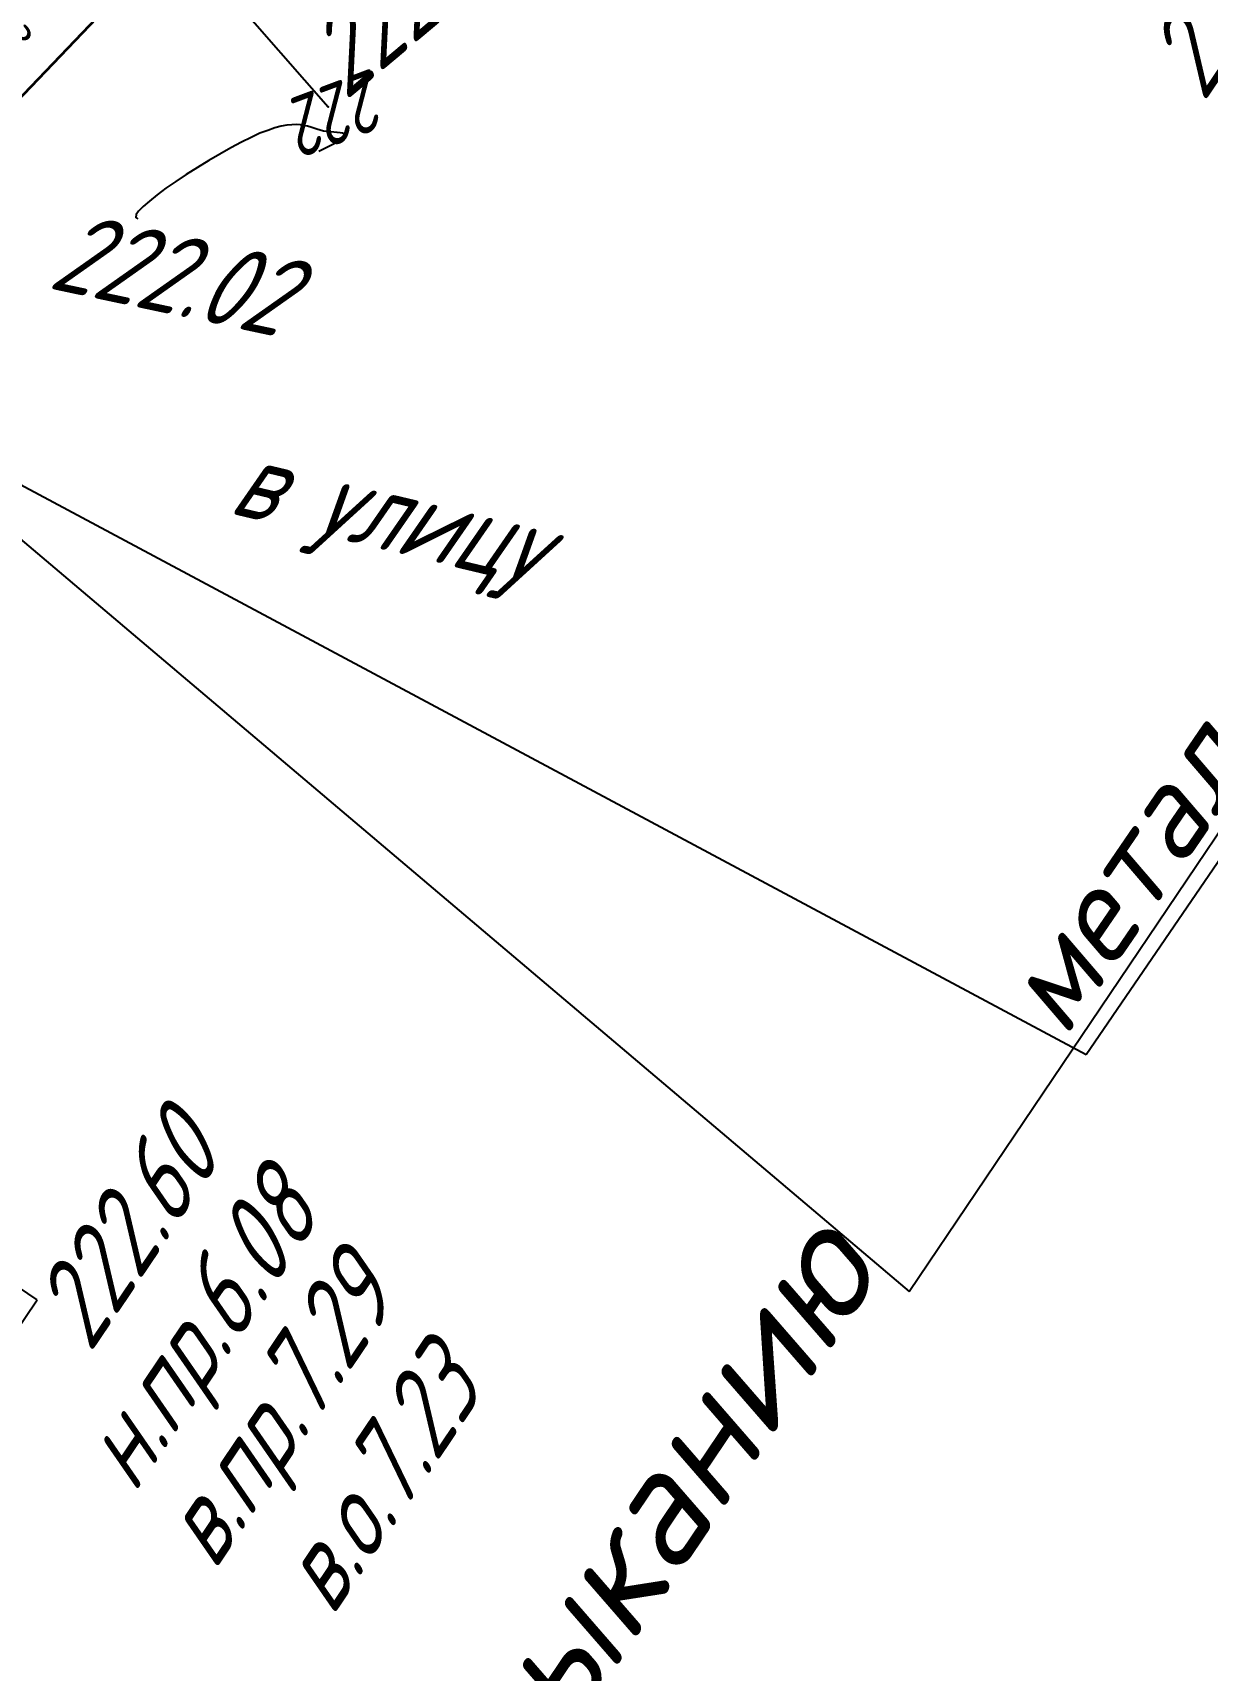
# Model space of a CAD drawing. Header units: millimetres. Extents: x -698 to 8131, y -704 to 4503.
# Drawn here: x 4682.5 to 4734.2, y 3098.7 to 3170.8 of the extents above; entities that cross this region are included whole.
import ezdxf
from ezdxf import colors
from ezdxf.entities.mleader import LeaderData, LeaderLine
from ezdxf.math import Vec2, Vec3

# ---------------------------------------------------------------- set-up
doc = ezdxf.new("R2010")
doc.units = ezdxf.units.MM
doc.linetypes.add('CONTI', pattern=[0])
doc.linetypes.add('STROT', pattern=[1.7, 0.5, -1.2])
doc.layers.add('10', color=1, linetype='Continuous', lineweight=35)
for name, color, linetype in [('GOR_BDEFAULT', 212, 'CONTI'), ('NAD_MDEFAULT', 7, 'CONTI'), ('PI_OTDEFAULT', 172, 'CONTI'), ('PI_TTDEFAULT', 5, 'CONTI'), ('SIT_LDEFAULT', 7, 'CONTI'), ('USLZNDEFAULT', 7, 'CONTI'), ('Выноски', 250, 'Continuous'), ('разметка', 7, 'Continuous')]:
    doc.layers.add(name, color=color, linetype=linetype)
doc.styles.add('eskd', font='isocpeui.ttf', dxfattribs={"width": 1.2})
doc.styles.add('SHRFT', font='isocpeui.ttf', dxfattribs={"width": 3.5})
doc.styles.add('ГОСТ', font='isocpeui.ttf', dxfattribs={"height": 4})

# ---------------------------------------------------------------- blocks, each defined once
blk = doc.blocks.new('BL_27')
at = {"color": 0}
for p, q in [((1, 1), (-1, 1)), ((-1, 1), (-1, -1)), ((1, -1), (1, 1)), ((-1, -1), (1, -1))]:
    blk.add_line(p, q, dxfattribs=at)
blk.add_circle((0, 0), 0.1, dxfattribs=at)

msp = doc.modelspace()

# ---------------------------------------------------------------- linework, layer by layer
at = {"layer": '10'}
msp.add_line((4617.193295611292, 3100.103940916393), (4716.68329561105, 3204.303940915648), dxfattribs=at)
msp.add_line((4617.193295611292, 3100.103940916393), (4716.68329561105, 3204.303940915648), dxfattribs=at)
at = {"layer": 'GOR_BDEFAULT', "color": 212, "elevation": 222, "flags": 128}
for points in [[(4695.079031611027, 3165.559677916724), (4695.439031611071, 3165.739678916666), (4695.72903161105, 3165.889672916528), (4695.949031611022, 3166.00967491712), (4696.109031611055, 3166.109673916507), (4696.199031611022, 3166.189675917063), (4696.249031611069, 3166.249672916863), (4696.23903161106, 3166.299675916467), (4696.199031611022, 3166.329674917418), (4696.119031611064, 3166.34967191625), (4696.019031611029, 3166.369675916765), (4695.889031611025, 3166.379677917022), (4695.749031611069, 3166.399674916785), (4695.589031611036, 3166.409676917042), (4695.439031611071, 3166.429672916565), (4695.289031611048, 3166.44967791732), (4695.139031611025, 3166.489678916666), (4694.999031611069, 3166.529671916883), (4694.869031611064, 3166.579674917418), (4694.72903161105, 3166.619675916765), (4694.589031611036, 3166.659676917042), (4694.429031611062, 3166.69967791732), (4694.269031611029, 3166.719673916843), (4694.089031611036, 3166.739678916666), (4693.889031611025, 3166.729676916409), (4693.669031611053, 3166.709671916585), (4693.429031611062, 3166.659676917042), (4693.149031611034, 3166.589676916744), (4692.839031611036, 3166.479676916409), (4692.48903161106, 3166.34967191625), (4692.099031611046, 3166.169670917239)], [(4692.099031611046, 3166.169670917239), (4691.679031611062, 3165.959671916585), (4691.209031611032, 3165.709671916585), (4690.72903161105, 3165.439675917063), (4690.23903161106, 3165.149674916785), (4689.73903161106, 3164.84967191625), (4689.249031611069, 3164.539673917141), (4688.789031611048, 3164.229676916409), (4688.349031611046, 3163.929672916565), (4687.959031611032, 3163.639672916528), (4687.629031611074, 3163.369675916765), (4687.349031611046, 3163.129677917022), (4687.149031611034, 3162.929672916565), (4687.039031611048, 3162.769676916446), (4687.029031611039, 3162.649674916785), (4687.119031611064, 3162.589676916744)]]:
    msp.add_lwpolyline(points, dxfattribs=at)
at = {"layer": 'PI_TTDEFAULT', "color": 5}
msp.add_point((4695.48903161106, 3167.519676916446, 222.522), dxfattribs=at)
at = {"layer": 'SIT_LDEFAULT', "color": 7}
msp.add_line((4691.079031611027, 3172.559677916724), (4695.48903161106, 3167.519676916446), dxfattribs=at)
at = {"layer": 'разметка', "linetype": 'STROT', "lineweight": 30, "ltscale": 7}
msp.add_lwpolyline([(4669.360888294372, 3170.013620768819, -0.01089766272486935), (4685.33690457016, 3186.856480725255, -0.01097401325881141), (4705.523848302508, 3205.471512490097, 0.001924195907030837), (4705.523848264498, 3205.47151245657, 0.001924195907030837)], format="xyb", dxfattribs=at)

# ---------------------------------------------------------------- block references
at = {"layer": 'USLZNDEFAULT', "color": 7, "rotation": 56}
msp.add_blockref('BL_27', (4681.299031611057, 3114.729676916409), dxfattribs=at)

# ---------------------------------------------------------------- texts
at = {"layer": 'GOR_BDEFAULT', "color": 212, "style": 'SHRFT', "width": 0.75}
for height, rotation, p in [(1.722262, 254.22592, (4681.42257061105, 3173.557770917337, 222)), (2.625, 200.603625, (4697.483160611058, 3169.252747916762, 222))]:
    msp.add_text('222', height=height, rotation=rotation, dxfattribs=at).set_placement(p)
at = {"layer": 'NAD_MDEFAULT', "color": 7, "style": 'eskd', "oblique": 10, "width": 0.8}
for s, rotation, p in [('в улицу', 346.6330878519909, (4691.02709857909, 3149.655309650261)), ('н.пр.6.08', 56, (4686.951789611068, 3106.420411916595)), ('в.пр.7.29', 56, (4690.470154611035, 3103.007274917472)), ('в.о.7.23', 56, (4695.654717611082, 3100.98825891703))]:
    msp.add_text(s, height=3.5, rotation=rotation, dxfattribs=at).set_placement(p)
at = {"layer": 'PI_OTDEFAULT', "color": 172, "style": 'eskd', "oblique": 10, "width": 0.8}
for s, rotation, p in [('223.45', 56, (4734.039031611048, 3167.659676917042)), ('222.52', 40, (4696.23929661104, 3167.745632916834)), ('222.02', 348, (4683.089031611036, 3159.549675916467)), ('222.60', 56, (4685.003280611001, 3112.601431917544))]:
    msp.add_text(s, height=3.5, rotation=rotation, dxfattribs=at).set_placement(p)

# ---------------------------------------------------------------- leaders
at = {"layer": 'Выноски', "linetype": 'Continuous'}
ml = msp.add_multileader_mtext('Standard', dxfattribs=at)
ml.set_content('Граница работа по примыканию', color=256, style='ГОСТ')
ml.set_leader_properties()
ml.build(insert=Vec2(0, 0))
ml.multileader.update_dxf_attribs({"text_left_attachment_type": 5, "text_right_attachment_type": 5, "dogleg_length": 0, "arrow_head_size": 0.18})
ctx = ml.context
ctx.base_point, ctx.char_height, ctx.arrow_head_size, ctx.landing_gap_size, ctx.plane_origin, ctx.plane_x_axis, ctx.plane_y_axis = Vec3(4648.915489762839, 3008.380465445475), 5, 0.18, 0, Vec3(4760.645176642041, 3089.514239515323), Vec3(0.5591929034853202, 0.829037572545212), Vec3(-0.829037572545212, 0.5591929034853202)
ctx.left_attachment, ctx.right_attachment, ctx.text_align_type = 5, 5, 2
notes = []
notes.append((ctx, [(0, (1, 1, 0), (4721.078002545944, 3115.365790283452), (-0.5591929034853201, -0.8290375725452118), 0, [(0, [(4674.192283558126, 3155.051579653431)], 0, [])])]))
ctx.mtext.insert, ctx.mtext.text_direction, ctx.mtext.rotation, ctx.mtext.alignment, ctx.mtext.flow_direction = Vec3(4715.74466576761, 3118.963171363953), Vec3(0.5591929034853202, 0.829037572545212), 0.9773843810992461, 3, 5
ml = msp.add_multileader_mtext('Standard', dxfattribs=at)
ml.set_content('металл. труба, {\\Fgost|c204;%%C} 0,5м, L-15,0м', color=256, style='ГОСТ')
ml.set_leader_properties()
ml.build(insert=Vec2(0, 0))
ml.multileader.update_dxf_attribs({"text_left_attachment_type": 5, "text_right_attachment_type": 5, "dogleg_length": 0, "arrow_head_size": 0.18})
ctx = ml.context
ctx.base_point, ctx.arrow_head_size, ctx.landing_gap_size, ctx.plane_origin, ctx.plane_x_axis, ctx.plane_y_axis = Vec3(4728.870397082928, 3125.797546204325), 0.18, 0, Vec3(4784.866930394424, 3173.700184698362), Vec3(0.5644298120955888, 0.8254810641182138), Vec3(-0.8254810641182138, 0.5644298120955888)
ctx.left_attachment, ctx.right_attachment = 5, 5
notes.append((ctx, [(1, (1, 1, 0), (4728.870397082928, 3125.797546204325), (0.5644298120955888, 0.8254810641182138), 0, [(0, [(4666.969539886186, 3158.889622075628)], 0, [])])]))
ctx.mtext.insert, ctx.mtext.text_direction, ctx.mtext.rotation, ctx.mtext.flow_direction = Vec3(4724.622031349068, 3128.70240299325), Vec3(0.5644298120955888, 0.8254810641182138), 0.9710539705429542, 5
for ctx, leaders in notes:
    for number, flags, end, landing, length, lines in leaders:
        leader = LeaderData()
        leader.index, (leader.has_last_leader_line, leader.has_dogleg_vector, leader.attachment_direction) = number, flags
        leader.last_leader_point, leader.dogleg_vector, leader.dogleg_length = Vec3(end), Vec3(landing), length
        for number, points, colour, breaks in lines:
            line = LeaderLine()
            line.index, line.vertices, line.color, line.breaks = number, Vec3.list(points), colors.encode_raw_color(colour), breaks
            leader.lines.append(line)
        ctx.leaders.append(leader)

doc.saveas('drawing.dxf')
